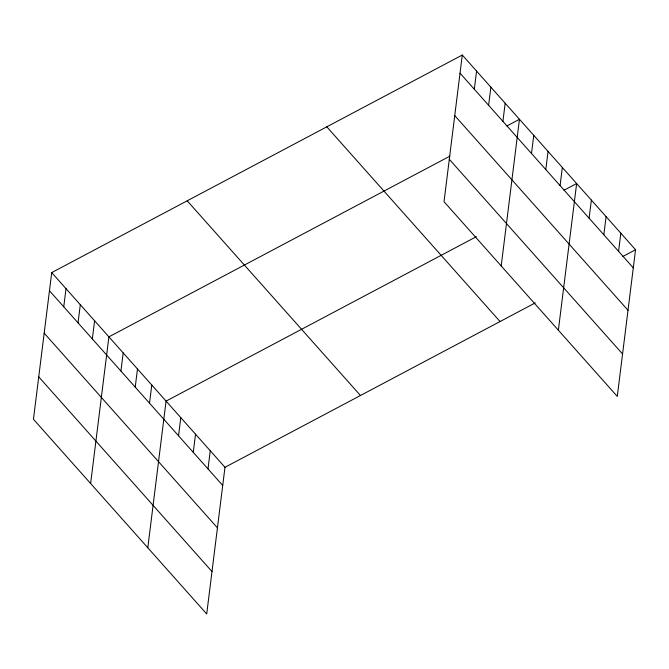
<?xml version="1.0" encoding="UTF-8"?>
<svg xmlns="http://www.w3.org/2000/svg" width="669" height="669" viewBox="0 0 669 669"><rect width="100%" height="100%" fill="white"/><g stroke="black" fill="none" stroke-linecap="round" stroke-linejoin="round"><path stroke-width="1" d="M51.722 272.592L33.45 419.262L206.713 613.966L224.976 467.296L51.722 272.592L462.287 55.034L635.55 249.738L617.278 396.408L444.024 201.703L462.287 55.034M63.756 306.803L66.014 288.657M78.047 322.859L80.305 304.721M92.339 338.924L94.597 320.786M90.624 483.511L108.896 336.85L449.911 156.145M120.93 371.052L123.188 352.914M135.222 387.117L137.48 368.979M149.513 403.181L151.779 385.035M147.799 547.769L166.071 401.099L476.378 236.667M178.539 435.795L180.797 417.648M193.266 452.344L195.524 434.198M207.992 468.894L210.25 450.747M474.321 89.236L476.579 71.098M488.621 105.301L490.879 87.162M502.912 121.365L505.17 103.227M501.198 265.953L519.462 119.291L506.818 125.989M531.495 153.494L533.762 135.347M545.795 169.558L548.053 151.411M560.087 185.614L562.345 167.476M558.372 330.202L576.645 183.54L563.992 190.239M589.105 218.228L591.371 200.09M603.839 234.777L606.097 216.639M618.566 251.327L620.824 233.188M224.976 467.296L535.292 302.865M622.906 256.444L635.55 249.738M460.029 73.18L633.292 267.876M454.744 115.586L628.007 310.291M449.3 159.289L622.563 353.993M326.798 126.834L500.061 321.538M187.203 200.8L360.466 395.504M49.456 290.739L222.718 485.443M44.179 333.154L217.433 527.849M38.735 376.848L211.998 571.552"/></g></svg>
